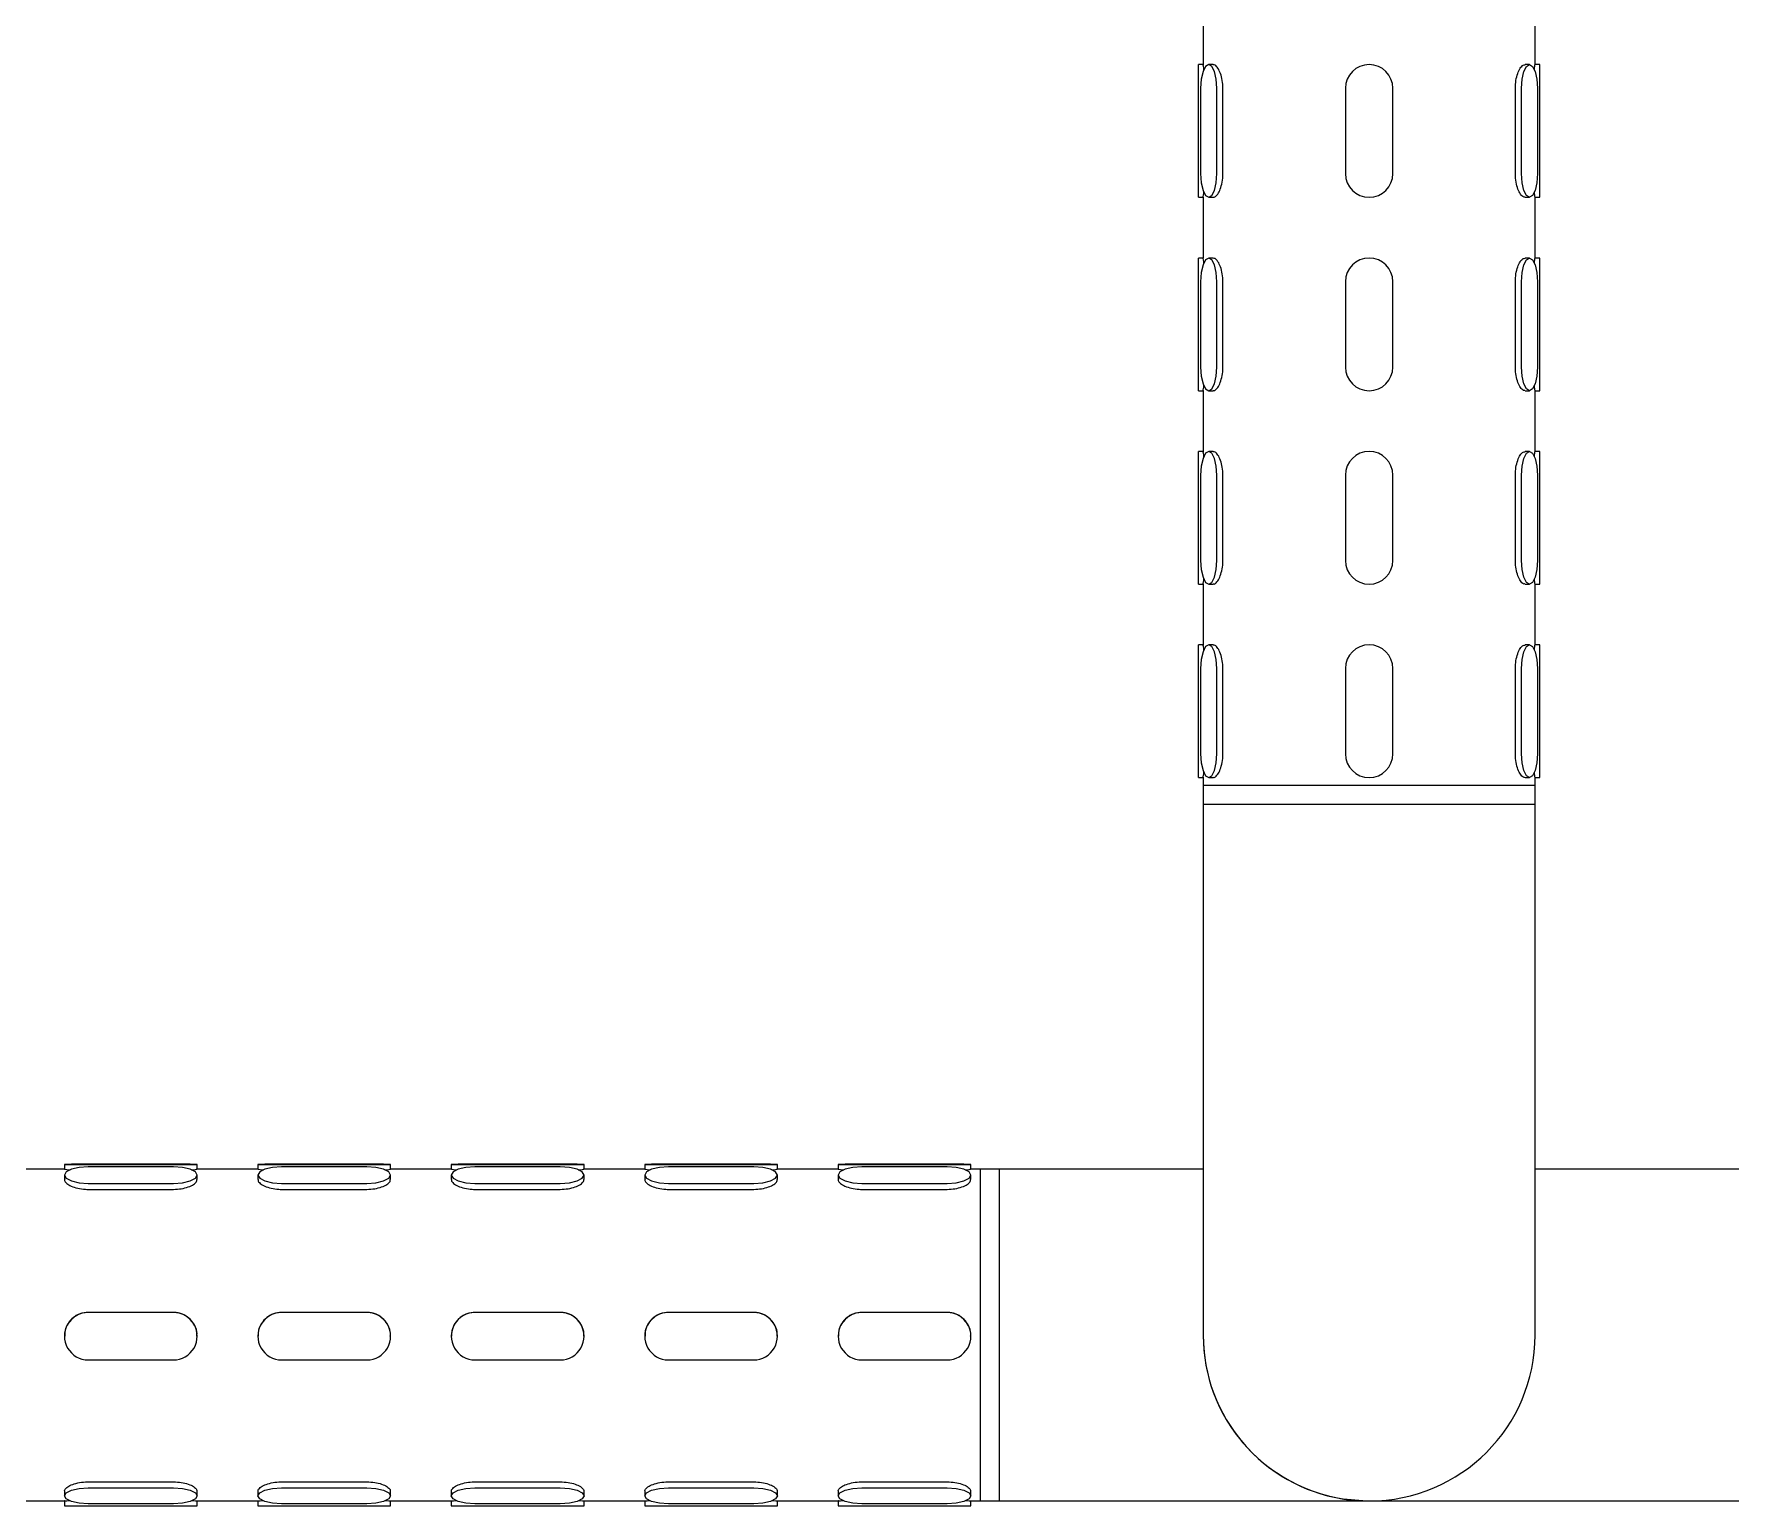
# Model space of a CAD drawing. Extents: x 97 to 1049, y 29 to 427.
# Drawn here: x 126.83 to 156.8, y 163.32 to 189.19 of the extents above; entities that cross this region are included whole.
import ezdxf

# ---------------------------------------------------------------- set-up
doc = ezdxf.new("R2010")
doc.units = 0
doc.header["$LTSCALE"] = 23.1
doc.header["$MEASUREMENT"] = 0
doc.layers.get('0').update_dxf_attribs({"linetype": 'CONTINUOUS'})

msp = doc.modelspace()

# ---------------------------------------------------------------- linework, layer by layer
at = {"color": 7, "linetype": 'Continuous', "lineweight": 25}
for p, q in [((147.38134, 189.72405), (147.38134, 188.64695)), ((153.21467, 188.64695), (153.21467, 189.72405)), ((147.38207, 188.65217), (147.298, 188.65217)), ((147.298, 188.2355), (147.298, 188.65217)), ((147.55793, 188.65217), (147.47893, 188.65217)), ((153.11708, 188.65217), (153.03808, 188.65217)), ((153.298, 188.65217), (153.21393, 188.65217)), ((153.298, 188.2355), (153.298, 188.65217)), ((147.298, 186.7355), (147.298, 188.2355)), ((147.33642, 188.2355), (147.33642, 186.7355)), ((147.62143, 186.7355), (147.62143, 188.2355)), ((147.72785, 186.7355), (147.72785, 188.2355)), ((149.88134, 188.2355), (149.88134, 186.7355)), ((150.71467, 186.7355), (150.71467, 188.2355)), ((152.86815, 186.7355), (152.86815, 188.2355)), ((152.97457, 186.7355), (152.97457, 188.2355)), ((153.25959, 188.2355), (153.25959, 186.7355)), ((153.298, 186.7355), (153.298, 188.2355)), ((147.298, 186.31884), (147.298, 186.7355)), ((153.298, 186.31884), (153.298, 186.7355)), ((147.298, 186.31884), (147.38207, 186.31884)), ((147.38134, 186.32405), (147.38134, 185.24695)), ((147.47893, 186.31884), (147.55793, 186.31884)), ((153.03808, 186.31884), (153.11708, 186.31884)), ((153.21393, 186.31884), (153.298, 186.31884)), ((153.21467, 185.24695), (153.21467, 186.32405)), ((147.38207, 185.25217), (147.298, 185.25217)), ((147.298, 184.8355), (147.298, 185.25217)), ((147.55793, 185.25217), (147.47893, 185.25217)), ((153.11708, 185.25217), (153.03808, 185.25217)), ((153.298, 185.25217), (153.21393, 185.25217)), ((153.298, 184.8355), (153.298, 185.25217)), ((147.298, 183.3355), (147.298, 184.8355)), ((147.33642, 184.8355), (147.33642, 183.3355)), ((147.62143, 183.3355), (147.62143, 184.8355)), ((147.72785, 183.3355), (147.72785, 184.8355)), ((149.88134, 184.8355), (149.88134, 183.3355)), ((150.71467, 183.3355), (150.71467, 184.8355)), ((152.86815, 183.3355), (152.86815, 184.8355)), ((152.97457, 183.3355), (152.97457, 184.8355)), ((153.25959, 184.8355), (153.25959, 183.3355)), ((153.298, 183.3355), (153.298, 184.8355)), ((147.298, 182.91884), (147.298, 183.3355)), ((153.298, 182.91884), (153.298, 183.3355)), ((147.298, 182.91884), (147.38207, 182.91884)), ((147.38134, 182.92405), (147.38134, 181.84695)), ((147.47893, 182.91884), (147.55793, 182.91884)), ((153.03808, 182.91884), (153.11708, 182.91884)), ((153.21393, 182.91884), (153.298, 182.91884)), ((153.21467, 181.84695), (153.21467, 182.92405)), ((147.38207, 181.85217), (147.298, 181.85217)), ((147.298, 181.4355), (147.298, 181.85217)), ((147.55793, 181.85217), (147.47893, 181.85217)), ((153.11708, 181.85217), (153.03808, 181.85217)), ((153.298, 181.85217), (153.21393, 181.85217)), ((153.298, 181.4355), (153.298, 181.85217)), ((147.298, 179.9355), (147.298, 181.4355)), ((147.33642, 181.4355), (147.33642, 179.9355)), ((147.62143, 179.9355), (147.62143, 181.4355)), ((147.72785, 179.9355), (147.72785, 181.4355)), ((149.88134, 181.4355), (149.88134, 179.9355)), ((150.71467, 179.9355), (150.71467, 181.4355)), ((152.86815, 179.9355), (152.86815, 181.4355)), ((152.97457, 179.9355), (152.97457, 181.4355)), ((153.25959, 181.4355), (153.25959, 179.9355)), ((153.298, 179.9355), (153.298, 181.4355)), ((147.298, 179.51884), (147.298, 179.9355)), ((153.298, 179.51884), (153.298, 179.9355)), ((147.298, 179.51884), (147.38207, 179.51884)), ((147.38134, 179.52405), (147.38134, 178.44695)), ((147.47893, 179.51884), (147.55793, 179.51884)), ((153.03808, 179.51884), (153.11708, 179.51884)), ((153.21393, 179.51884), (153.298, 179.51884)), ((153.21467, 178.44695), (153.21467, 179.52405)), ((147.38207, 178.45217), (147.298, 178.45217)), ((147.298, 178.0355), (147.298, 178.45217)), ((147.55793, 178.45217), (147.47893, 178.45217)), ((153.11708, 178.45217), (153.03808, 178.45217)), ((153.298, 178.45217), (153.21393, 178.45217)), ((153.298, 178.0355), (153.298, 178.45217)), ((147.298, 176.5355), (147.298, 178.0355)), ((147.33642, 178.0355), (147.33642, 176.5355)), ((147.62143, 176.5355), (147.62143, 178.0355)), ((147.72785, 176.5355), (147.72785, 178.0355)), ((149.88134, 178.0355), (149.88134, 176.5355)), ((150.71467, 176.5355), (150.71467, 178.0355)), ((152.86815, 176.5355), (152.86815, 178.0355)), ((152.97457, 176.5355), (152.97457, 178.0355)), ((153.25959, 178.0355), (153.25959, 176.5355)), ((153.298, 176.5355), (153.298, 178.0355)), ((147.298, 176.11884), (147.298, 176.5355)), ((153.298, 176.11884), (153.298, 176.5355)), ((147.298, 176.11884), (147.38207, 176.11884)), ((147.38134, 176.12405), (147.38134, 175.9855)), ((147.38134, 175.9855), (147.38134, 175.65217)), ((147.38134, 175.9855), (153.21467, 175.9855)), ((147.38134, 175.9855), (149.71385, 175.9855)), ((147.47893, 176.11884), (147.55793, 176.11884)), ((149.71385, 175.9855), (153.21467, 175.9855)), ((153.03808, 176.11884), (153.11708, 176.11884)), ((153.21393, 176.11884), (153.298, 176.11884)), ((153.21467, 175.9855), (153.21467, 176.12405)), ((153.21467, 175.65217), (153.21467, 175.9855)), ((147.38134, 175.65217), (147.38134, 170.4855)), ((147.38134, 175.65217), (153.21467, 175.65217)), ((147.38134, 175.65217), (149.71385, 175.65217)), ((149.71385, 175.65217), (153.21467, 175.65217)), ((153.21467, 170.4855), (153.21467, 175.65217)), ((147.38134, 170.4855), (147.38134, 166.31884)), ((153.21467, 166.31884), (153.21467, 170.4855)), ((127.36467, 169.31877), (127.36467, 169.2347)), ((129.28134, 169.32148), (127.78134, 169.32148)), ((127.78134, 169.31607), (129.28134, 169.31607)), ((129.698, 169.2347), (129.698, 169.31877)), ((130.76467, 169.31877), (130.76467, 169.2347)), ((132.68134, 169.32148), (131.18134, 169.32148)), ((131.18134, 169.31607), (132.68134, 169.31607)), ((133.098, 169.2347), (133.098, 169.31877)), ((134.16467, 169.31877), (134.16467, 169.2347)), ((136.08134, 169.32148), (134.58134, 169.32148)), ((134.58134, 169.31607), (136.08134, 169.31607)), ((136.498, 169.2347), (136.498, 169.31877)), ((137.56467, 169.31877), (137.56467, 169.2347)), ((139.48134, 169.32148), (137.98134, 169.32148)), ((137.98134, 169.31607), (139.48134, 169.31607)), ((139.898, 169.2347), (139.898, 169.31877)), ((140.96467, 169.31877), (140.96467, 169.2347)), ((142.88134, 169.32148), (141.38134, 169.32148)), ((141.38134, 169.31607), (142.88134, 169.31607)), ((143.298, 169.2347), (143.298, 169.31877)), ((127.37097, 169.2355), (126.29387, 169.2355)), ((127.36467, 169.13119), (127.36467, 169.05238)), ((129.28134, 169.27624), (127.78134, 169.27624)), ((130.77097, 169.2355), (129.69387, 169.2355)), ((129.698, 169.05238), (129.698, 169.13119)), ((130.76467, 169.13119), (130.76467, 169.05238)), ((132.68134, 169.27624), (131.18134, 169.27624)), ((134.17097, 169.2355), (133.09387, 169.2355)), ((133.098, 169.05238), (133.098, 169.13119)), ((134.16467, 169.13119), (134.16467, 169.05238)), ((136.08134, 169.27624), (134.58134, 169.27624)), ((137.57097, 169.2355), (136.49387, 169.2355)), ((136.498, 169.05238), (136.498, 169.13119)), ((137.56467, 169.13119), (137.56467, 169.05238)), ((139.48134, 169.27624), (137.98134, 169.27624)), ((140.97097, 169.2355), (139.89387, 169.2355)), ((139.898, 169.05238), (139.898, 169.13119)), ((140.96467, 169.13119), (140.96467, 169.05238)), ((142.88134, 169.27624), (141.38134, 169.27624)), ((143.46467, 169.2355), (143.29387, 169.2355)), ((143.298, 169.05238), (143.298, 169.13119)), ((143.798, 169.2355), (143.46467, 169.2355)), ((143.46467, 166.2999), (143.46467, 169.2355)), ((143.46467, 163.40217), (143.46467, 169.2355)), ((147.38134, 169.2355), (143.798, 169.2355)), ((143.798, 169.2355), (143.798, 163.40217)), ((156.798, 169.2355), (153.21467, 169.2355)), ((127.78134, 168.98614), (129.28134, 168.98614)), ((127.78134, 168.87998), (129.28134, 168.87998)), ((131.18134, 168.98614), (132.68134, 168.98614)), ((131.18134, 168.87998), (132.68134, 168.87998)), ((134.58134, 168.98614), (136.08134, 168.98614)), ((134.58134, 168.87998), (136.08134, 168.87998)), ((137.98134, 168.98614), (139.48134, 168.98614)), ((137.98134, 168.87998), (139.48134, 168.87998)), ((141.38134, 168.98614), (142.88134, 168.98614)), ((141.38134, 168.87998), (142.88134, 168.87998)), ((129.28134, 166.71675), (127.78134, 166.71675)), ((129.28134, 166.71602), (127.78134, 166.71602)), ((132.68134, 166.71675), (131.18134, 166.71675)), ((132.68134, 166.71602), (131.18134, 166.71602)), ((136.08134, 166.71675), (134.58134, 166.71675)), ((136.08134, 166.71602), (134.58134, 166.71602)), ((139.48134, 166.71675), (137.98134, 166.71675)), ((139.48134, 166.71602), (137.98134, 166.71602)), ((142.88134, 166.71675), (141.38134, 166.71675)), ((142.88134, 166.71602), (141.38134, 166.71602)), ((127.36467, 166.2999), (127.36467, 166.29936)), ((129.698, 166.29936), (129.698, 166.2999)), ((130.76467, 166.2999), (130.76467, 166.29936)), ((133.098, 166.29936), (133.098, 166.2999)), ((134.16467, 166.2999), (134.16467, 166.29936)), ((136.498, 166.29936), (136.498, 166.2999)), ((137.56467, 166.2999), (137.56467, 166.29936)), ((139.898, 166.29936), (139.898, 166.2999)), ((140.96467, 166.2999), (140.96467, 166.29936)), ((143.298, 166.29936), (143.298, 166.2999)), ((143.46467, 163.40217), (143.46467, 166.2999)), ((127.78134, 165.8827), (129.28134, 165.8827)), ((131.18134, 165.8827), (132.68134, 165.8827)), ((134.58134, 165.8827), (136.08134, 165.8827)), ((137.98134, 165.8827), (139.48134, 165.8827)), ((141.38134, 165.8827), (142.88134, 165.8827)), ((127.78134, 163.73979), (129.28134, 163.73979)), ((127.78134, 163.63312), (129.28134, 163.63312)), ((131.18134, 163.73979), (132.68134, 163.73979)), ((131.18134, 163.63312), (132.68134, 163.63312)), ((134.58134, 163.73979), (136.08134, 163.73979)), ((134.58134, 163.63312), (136.08134, 163.63312)), ((137.98134, 163.73979), (139.48134, 163.73979)), ((137.98134, 163.63312), (139.48134, 163.63312)), ((141.38134, 163.73979), (142.88134, 163.73979)), ((141.38134, 163.63312), (142.88134, 163.63312)), ((126.29171, 163.40217), (127.3688, 163.40217)), ((127.36467, 163.57234), (127.36467, 163.49316)), ((127.36467, 163.40297), (127.36467, 163.3189)), ((129.28134, 163.35319), (127.78134, 163.35319)), ((129.69171, 163.40217), (130.7688, 163.40217)), ((129.698, 163.49316), (129.698, 163.57234)), ((129.698, 163.3189), (129.698, 163.40297)), ((130.76467, 163.57234), (130.76467, 163.49316)), ((130.76467, 163.40297), (130.76467, 163.3189)), ((132.68134, 163.35319), (131.18134, 163.35319)), ((133.09171, 163.40217), (134.1688, 163.40217)), ((133.098, 163.49316), (133.098, 163.57234)), ((133.098, 163.3189), (133.098, 163.40297)), ((134.16467, 163.57234), (134.16467, 163.49316)), ((134.16467, 163.40297), (134.16467, 163.3189)), ((136.08134, 163.35319), (134.58134, 163.35319)), ((136.49171, 163.40217), (137.5688, 163.40217)), ((136.498, 163.49316), (136.498, 163.57234)), ((136.498, 163.3189), (136.498, 163.40297)), ((137.56467, 163.57234), (137.56467, 163.49316)), ((137.56467, 163.40297), (137.56467, 163.3189)), ((139.48134, 163.35319), (137.98134, 163.35319)), ((139.89171, 163.40217), (140.9688, 163.40217)), ((139.898, 163.49316), (139.898, 163.57234)), ((139.898, 163.3189), (139.898, 163.40297)), ((140.96467, 163.57234), (140.96467, 163.49316)), ((140.96467, 163.40297), (140.96467, 163.3189)), ((142.88134, 163.35319), (141.38134, 163.35319)), ((143.29171, 163.40217), (143.46467, 163.40217)), ((143.298, 163.49316), (143.298, 163.57234)), ((143.298, 163.3189), (143.298, 163.40297)), ((143.46467, 163.40217), (143.798, 163.40217)), ((143.798, 163.40217), (150.298, 163.40217)), ((150.298, 163.40217), (156.798, 163.40217)), ((127.78134, 163.31619), (129.28134, 163.31619)), ((131.18134, 163.31619), (132.68134, 163.31619)), ((134.58134, 163.31619), (136.08134, 163.31619)), ((137.98134, 163.31619), (139.48134, 163.31619)), ((141.38134, 163.31619), (142.88134, 163.31619))]:
    msp.add_line(p, q, dxfattribs=at)
at = {"color": 7, "linetype": 'Continuous', "lineweight": 25, "flags": 128}
for points in [[(147.62143, 188.2355), (147.61059, 188.39495), (147.57969, 188.53013), (147.53346, 188.62045), (147.47893, 188.65217), (147.42439, 188.62045), (147.37816, 188.53013), (147.34727, 188.39495), (147.33642, 188.2355)], [(152.97457, 188.2355), (152.98542, 188.39495), (153.01631, 188.53013), (153.06255, 188.62045), (153.11708, 188.65217), (153.17162, 188.62045), (153.21785, 188.53013), (153.24874, 188.39495), (153.25959, 188.2355)], [(147.33642, 186.7355), (147.34727, 186.57605), (147.37816, 186.44087), (147.42439, 186.35055), (147.47893, 186.31884), (147.53346, 186.35055), (147.57969, 186.44087), (147.61059, 186.57605), (147.62143, 186.7355)], [(153.25959, 186.7355), (153.24874, 186.57605), (153.21785, 186.44087), (153.17162, 186.35055), (153.11708, 186.31884), (153.06255, 186.35055), (153.01631, 186.44087), (152.98542, 186.57605), (152.97457, 186.7355)], [(147.62143, 184.8355), (147.61059, 184.99495), (147.57969, 185.13013), (147.53346, 185.22045), (147.47893, 185.25217), (147.42439, 185.22045), (147.37816, 185.13013), (147.34727, 184.99495), (147.33642, 184.8355)], [(152.97457, 184.8355), (152.98542, 184.99495), (153.01631, 185.13013), (153.06255, 185.22045), (153.11708, 185.25217), (153.17162, 185.22045), (153.21785, 185.13013), (153.24874, 184.99495), (153.25959, 184.8355)], [(147.33642, 183.3355), (147.34727, 183.17605), (147.37816, 183.04087), (147.42439, 182.95055), (147.47893, 182.91884), (147.53346, 182.95055), (147.57969, 183.04087), (147.61059, 183.17605), (147.62143, 183.3355)], [(153.25959, 183.3355), (153.24874, 183.17605), (153.21785, 183.04087), (153.17162, 182.95055), (153.11708, 182.91884), (153.06255, 182.95055), (153.01631, 183.04087), (152.98542, 183.17605), (152.97457, 183.3355)], [(147.62143, 181.4355), (147.61059, 181.59495), (147.57969, 181.73013), (147.53346, 181.82045), (147.47893, 181.85217), (147.42439, 181.82045), (147.37816, 181.73013), (147.34727, 181.59495), (147.33642, 181.4355)], [(152.97457, 181.4355), (152.98542, 181.59495), (153.01631, 181.73013), (153.06255, 181.82045), (153.11708, 181.85217), (153.17162, 181.82045), (153.21785, 181.73013), (153.24874, 181.59495), (153.25959, 181.4355)], [(147.33642, 179.9355), (147.34727, 179.77605), (147.37816, 179.64087), (147.42439, 179.55055), (147.47893, 179.51884), (147.53346, 179.55055), (147.57969, 179.64087), (147.61059, 179.77605), (147.62143, 179.9355)], [(153.25959, 179.9355), (153.24874, 179.77605), (153.21785, 179.64087), (153.17162, 179.55055), (153.11708, 179.51884), (153.06255, 179.55055), (153.01631, 179.64087), (152.98542, 179.77605), (152.97457, 179.9355)], [(147.62143, 178.0355), (147.61059, 178.19495), (147.57969, 178.33013), (147.53346, 178.42045), (147.47893, 178.45217), (147.42439, 178.42045), (147.37816, 178.33013), (147.34727, 178.19495), (147.33642, 178.0355)], [(152.97457, 178.0355), (152.98542, 178.19495), (153.01631, 178.33013), (153.06255, 178.42045), (153.11708, 178.45217), (153.17162, 178.42045), (153.21785, 178.33013), (153.24874, 178.19495), (153.25959, 178.0355)], [(147.33642, 176.5355), (147.34727, 176.37605), (147.37816, 176.24087), (147.42439, 176.15055), (147.47893, 176.11884), (147.53346, 176.15055), (147.57969, 176.24087), (147.61059, 176.37605), (147.62143, 176.5355)], [(153.25959, 176.5355), (153.24874, 176.37605), (153.21785, 176.24087), (153.17162, 176.15055), (153.11708, 176.11884), (153.06255, 176.15055), (153.01631, 176.24087), (152.98542, 176.37605), (152.97457, 176.5355)], [(127.78134, 169.32148), (127.62189, 169.32127), (127.48671, 169.32068), (127.39639, 169.31981), (127.36467, 169.31877), (127.39639, 169.31774), (127.48671, 169.31686), (127.62189, 169.31627), (127.78134, 169.31607)], [(129.28134, 169.31607), (129.44079, 169.31627), (129.57596, 169.31686), (129.66629, 169.31774), (129.698, 169.31877), (129.66629, 169.31981), (129.57596, 169.32068), (129.44079, 169.32127), (129.28134, 169.32148)], [(131.18134, 169.32148), (131.02189, 169.32127), (130.88671, 169.32068), (130.79639, 169.31981), (130.76467, 169.31877), (130.79639, 169.31774), (130.88671, 169.31686), (131.02189, 169.31627), (131.18134, 169.31607)], [(132.68134, 169.31607), (132.84079, 169.31627), (132.97596, 169.31686), (133.06629, 169.31774), (133.098, 169.31877), (133.06629, 169.31981), (132.97596, 169.32068), (132.84079, 169.32127), (132.68134, 169.32148)], [(134.58134, 169.32148), (134.42189, 169.32127), (134.28671, 169.32068), (134.19639, 169.31981), (134.16467, 169.31877), (134.19639, 169.31774), (134.28671, 169.31686), (134.42189, 169.31627), (134.58134, 169.31607)], [(136.08134, 169.31607), (136.24079, 169.31627), (136.37596, 169.31686), (136.46629, 169.31774), (136.498, 169.31877), (136.46629, 169.31981), (136.37596, 169.32068), (136.24079, 169.32127), (136.08134, 169.32148)], [(137.98134, 169.32148), (137.82189, 169.32127), (137.68671, 169.32068), (137.59639, 169.31981), (137.56467, 169.31877), (137.59639, 169.31774), (137.68671, 169.31686), (137.82189, 169.31627), (137.98134, 169.31607)], [(139.48134, 169.31607), (139.64079, 169.31627), (139.77596, 169.31686), (139.86629, 169.31774), (139.898, 169.31877), (139.86629, 169.31981), (139.77596, 169.32068), (139.64079, 169.32127), (139.48134, 169.32148)], [(141.38134, 169.32148), (141.22189, 169.32127), (141.08671, 169.32068), (140.99639, 169.31981), (140.96467, 169.31877), (140.99639, 169.31774), (141.08671, 169.31686), (141.22189, 169.31627), (141.38134, 169.31607)], [(142.88134, 169.31607), (143.04079, 169.31627), (143.17596, 169.31686), (143.26629, 169.31774), (143.298, 169.31877), (143.26629, 169.31981), (143.17596, 169.32068), (143.04079, 169.32127), (142.88134, 169.32148)], [(127.78134, 169.27624), (127.62189, 169.2652), (127.48671, 169.23376), (127.39639, 169.1867), (127.36467, 169.13119), (127.39639, 169.07569), (127.48671, 169.02863), (127.62189, 168.99719), (127.78134, 168.98614)], [(129.28134, 168.98614), (129.44079, 168.99719), (129.57596, 169.02863), (129.66629, 169.07569), (129.698, 169.13119), (129.66629, 169.1867), (129.57596, 169.23376), (129.44079, 169.2652), (129.28134, 169.27624)], [(131.18134, 169.27624), (131.02189, 169.2652), (130.88671, 169.23376), (130.79639, 169.1867), (130.76467, 169.13119), (130.79639, 169.07569), (130.88671, 169.02863), (131.02189, 168.99719), (131.18134, 168.98614)], [(132.68134, 168.98614), (132.84079, 168.99719), (132.97596, 169.02863), (133.06629, 169.07569), (133.098, 169.13119), (133.06629, 169.1867), (132.97596, 169.23376), (132.84079, 169.2652), (132.68134, 169.27624)], [(134.58134, 169.27624), (134.42189, 169.2652), (134.28671, 169.23376), (134.19639, 169.1867), (134.16467, 169.13119), (134.19639, 169.07569), (134.28671, 169.02863), (134.42189, 168.99719), (134.58134, 168.98614)], [(136.08134, 168.98614), (136.24079, 168.99719), (136.37596, 169.02863), (136.46629, 169.07569), (136.498, 169.13119), (136.46629, 169.1867), (136.37596, 169.23376), (136.24079, 169.2652), (136.08134, 169.27624)], [(137.98134, 169.27624), (137.82189, 169.2652), (137.68671, 169.23376), (137.59639, 169.1867), (137.56467, 169.13119), (137.59639, 169.07569), (137.68671, 169.02863), (137.82189, 168.99719), (137.98134, 168.98614)], [(139.48134, 168.98614), (139.64079, 168.99719), (139.77596, 169.02863), (139.86629, 169.07569), (139.898, 169.13119), (139.86629, 169.1867), (139.77596, 169.23376), (139.64079, 169.2652), (139.48134, 169.27624)], [(141.38134, 169.27624), (141.22189, 169.2652), (141.08671, 169.23376), (140.99639, 169.1867), (140.96467, 169.13119), (140.99639, 169.07569), (141.08671, 169.02863), (141.22189, 168.99719), (141.38134, 168.98614)], [(142.88134, 168.98614), (143.04079, 168.99719), (143.17596, 169.02863), (143.26629, 169.07569), (143.298, 169.13119), (143.26629, 169.1867), (143.17596, 169.23376), (143.04079, 169.2652), (142.88134, 169.27624)], [(127.78134, 163.35319), (127.62189, 163.36385), (127.48671, 163.39419), (127.39639, 163.43959), (127.36467, 163.49316), (127.39639, 163.54672), (127.48671, 163.59212), (127.62189, 163.62246), (127.78134, 163.63312)], [(129.28134, 163.63312), (129.44079, 163.62246), (129.57596, 163.59212), (129.66629, 163.54672), (129.698, 163.49316), (129.66629, 163.43959), (129.57596, 163.39419), (129.44079, 163.36385), (129.28134, 163.35319)], [(131.18134, 163.35319), (131.02189, 163.36385), (130.88671, 163.39419), (130.79639, 163.43959), (130.76467, 163.49316), (130.79639, 163.54672), (130.88671, 163.59212), (131.02189, 163.62246), (131.18134, 163.63312)], [(132.68134, 163.63312), (132.84079, 163.62246), (132.97596, 163.59212), (133.06629, 163.54672), (133.098, 163.49316), (133.06629, 163.43959), (132.97596, 163.39419), (132.84079, 163.36385), (132.68134, 163.35319)], [(134.58134, 163.35319), (134.42189, 163.36385), (134.28671, 163.39419), (134.19639, 163.43959), (134.16467, 163.49316), (134.19639, 163.54672), (134.28671, 163.59212), (134.42189, 163.62246), (134.58134, 163.63312)], [(136.08134, 163.63312), (136.24079, 163.62246), (136.37596, 163.59212), (136.46629, 163.54672), (136.498, 163.49316), (136.46629, 163.43959), (136.37596, 163.39419), (136.24079, 163.36385), (136.08134, 163.35319)], [(137.98134, 163.35319), (137.82189, 163.36385), (137.68671, 163.39419), (137.59639, 163.43959), (137.56467, 163.49316), (137.59639, 163.54672), (137.68671, 163.59212), (137.82189, 163.62246), (137.98134, 163.63312)], [(139.48134, 163.63312), (139.64079, 163.62246), (139.77596, 163.59212), (139.86629, 163.54672), (139.898, 163.49316), (139.86629, 163.43959), (139.77596, 163.39419), (139.64079, 163.36385), (139.48134, 163.35319)], [(141.38134, 163.35319), (141.22189, 163.36385), (141.08671, 163.39419), (140.99639, 163.43959), (140.96467, 163.49316), (140.99639, 163.54672), (141.08671, 163.59212), (141.22189, 163.62246), (141.38134, 163.63312)], [(142.88134, 163.63312), (143.04079, 163.62246), (143.17596, 163.59212), (143.26629, 163.54672), (143.298, 163.49316), (143.26629, 163.43959), (143.17596, 163.39419), (143.04079, 163.36385), (142.88134, 163.35319)], [(149.8444, 163.43766), (150.25905, 163.40243), (150.298, 163.40217)]]:
    msp.add_lwpolyline(points, dxfattribs=at)
at = {"color": 7, "linetype": 'Continuous', "lineweight": 25}
for centre, radius, start, end in [((150.298, 188.2355), 0.41667, 0, 180), ((150.298, 186.7355), 0.41667, 180, 0), ((150.298, 184.8355), 0.41667, 0, 180), ((150.298, 183.3355), 0.41667, 180, 0), ((150.298, 181.4355), 0.41667, 0, 180), ((150.298, 179.9355), 0.41667, 180, 0), ((150.298, 178.0355), 0.41667, 0, 180), ((150.298, 176.5355), 0.41667, 180, 0), ((127.78133, 166.29936), 0.41666, 89.999028, 270.000972), ((129.28134, 166.29936), 0.41666, 269.999028, 90.000972), ((131.18133, 166.29936), 0.41666, 89.999028, 270.000972), ((132.68134, 166.29936), 0.41666, 269.999028, 90.000972), ((134.58133, 166.29936), 0.41666, 89.999028, 270.000972), ((136.08134, 166.29936), 0.41666, 269.999028, 90.000972), ((137.98133, 166.29936), 0.41666, 89.999028, 270.000972), ((139.48134, 166.29936), 0.41666, 269.999028, 90.000972), ((141.38133, 166.29936), 0.41666, 89.999028, 270.000972), ((142.88134, 166.29936), 0.41666, 269.999028, 90.000972), ((150.298, 166.31884), 2.91667, 180, 270), ((150.298, 166.31884), 2.91667, 180, 261.053004), ((150.298, 166.31884), 2.91667, 270, 0), ((127.67717, 179.36336), 16.04751, 268.884168, 270.371902), ((129.3855, 179.36336), 16.04751, 269.628098, 271.115832), ((131.07717, 179.36336), 16.04751, 268.884168, 270.371902), ((132.7855, 179.36336), 16.04751, 269.628098, 271.115832), ((134.47717, 179.36336), 16.04751, 268.884168, 270.371902), ((136.1855, 179.36336), 16.04751, 269.628098, 271.115832), ((137.87717, 179.36336), 16.04751, 268.884168, 270.371902), ((139.5855, 179.36336), 16.04751, 269.628098, 271.115832), ((141.27717, 179.36336), 16.04751, 268.884168, 270.371902), ((142.9855, 179.36336), 16.04751, 269.628098, 271.115832)]:
    msp.add_arc(centre, radius, start, end, dxfattribs=at)
for points, knots in [([(147.39301, 188.55765), (147.39194, 188.56802), (147.38754, 188.61083), (147.38211, 188.64612), (147.38208, 188.64672), (147.38208, 188.64695)], [0, 0, 0, 0, 0.16120409, 0.66532128, 1, 1, 1, 1]), ([(147.72785, 188.2355), (147.72566, 188.28206), (147.72128, 188.37517), (147.68812, 188.49972), (147.64257, 188.59332), (147.59548, 188.647), (147.56858, 188.64698), (147.55782, 188.64697)], [0, 0, 0, 0, 0.21324843, 0.42644388, 0.64101168, 0.85649491, 1, 1, 1, 1]), ([(152.86815, 188.2355), (152.87035, 188.28206), (152.87473, 188.37517), (152.90789, 188.49972), (152.95344, 188.59332), (153.00053, 188.647), (153.02743, 188.64698), (153.03818, 188.64697)], [0, 0, 0, 0, 0.21324843, 0.42644388, 0.64101168, 0.85649491, 1, 1, 1, 1]), ([(153.203, 188.55765), (153.20406, 188.56802), (153.20847, 188.61083), (153.2139, 188.64612), (153.21392, 188.64672), (153.21393, 188.64695)], [0, 0, 0, 0, 0.16120409, 0.66532128, 1, 1, 1, 1]), ([(147.55803, 186.32403), (147.56308, 186.32259), (147.58335, 186.31681), (147.6246, 186.35449), (147.67325, 186.43333), (147.71105, 186.54952), (147.72652, 186.65672), (147.72758, 186.71951), (147.72785, 186.7355)], [0, 0, 0, 0, 0.07049632, 0.28294968, 0.49615414, 0.71125472, 0.92647591, 1, 1, 1, 1]), ([(153.03798, 186.32403), (153.03293, 186.32259), (153.01266, 186.31681), (152.9714, 186.35449), (152.92275, 186.43333), (152.88496, 186.54952), (152.86949, 186.65672), (152.86842, 186.71951), (152.86815, 186.7355)], [0, 0, 0, 0, 0.07049632, 0.28294968, 0.49615414, 0.71125472, 0.92647591, 1, 1, 1, 1]), ([(147.38208, 186.32405), (147.38187, 186.32264), (147.38106, 186.31702), (147.38552, 186.34616), (147.3908, 186.39307), (147.3929, 186.41167)], [0, 0, 0, 0, 0.16770981, 0.66994353, 1, 1, 1, 1]), ([(153.21393, 186.32405), (153.21414, 186.32264), (153.21495, 186.31702), (153.21049, 186.34616), (153.2052, 186.39307), (153.20311, 186.41167)], [0, 0, 0, 0, 0.167709813, 0.669943534, 1, 1, 1, 1]), ([(147.39301, 185.15765), (147.39194, 185.16802), (147.38754, 185.21083), (147.38211, 185.24612), (147.38208, 185.24672), (147.38208, 185.24695)], [0, 0, 0, 0, 0.16120409, 0.66532128, 1, 1, 1, 1]), ([(147.72785, 184.8355), (147.72566, 184.88206), (147.72128, 184.97517), (147.68812, 185.09972), (147.64257, 185.19332), (147.59548, 185.247), (147.56858, 185.24698), (147.55782, 185.24697)], [0, 0, 0, 0, 0.21324843, 0.42644388, 0.64101168, 0.85649491, 1, 1, 1, 1]), ([(152.86815, 184.8355), (152.87035, 184.88206), (152.87473, 184.97517), (152.90789, 185.09972), (152.95344, 185.19332), (153.00053, 185.247), (153.02743, 185.24698), (153.03818, 185.24697)], [0, 0, 0, 0, 0.21324843, 0.42644388, 0.64101168, 0.85649491, 1, 1, 1, 1]), ([(153.203, 185.15765), (153.20406, 185.16802), (153.20847, 185.21083), (153.2139, 185.24612), (153.21392, 185.24672), (153.21393, 185.24695)], [0, 0, 0, 0, 0.16120409, 0.66532128, 1, 1, 1, 1]), ([(147.55803, 182.92403), (147.56308, 182.92259), (147.58335, 182.91681), (147.6246, 182.95449), (147.67325, 183.03333), (147.71105, 183.14952), (147.72652, 183.25672), (147.72758, 183.31951), (147.72785, 183.3355)], [0, 0, 0, 0, 0.07049632, 0.28294968, 0.49615414, 0.71125472, 0.92647591, 1, 1, 1, 1]), ([(153.03798, 182.92403), (153.03293, 182.92259), (153.01266, 182.91681), (152.9714, 182.95449), (152.92275, 183.03333), (152.88496, 183.14952), (152.86949, 183.25672), (152.86842, 183.31951), (152.86815, 183.3355)], [0, 0, 0, 0, 0.07049632, 0.28294968, 0.49615414, 0.71125472, 0.92647591, 1, 1, 1, 1]), ([(147.38208, 182.92405), (147.38187, 182.92264), (147.38106, 182.91702), (147.38552, 182.94616), (147.3908, 182.99307), (147.3929, 183.01167)], [0, 0, 0, 0, 0.16770981, 0.66994353, 1, 1, 1, 1]), ([(153.21393, 182.92405), (153.21414, 182.92264), (153.21495, 182.91702), (153.21049, 182.94616), (153.2052, 182.99307), (153.20311, 183.01167)], [0, 0, 0, 0, 0.16770981, 0.66994353, 1, 1, 1, 1]), ([(147.39301, 181.75765), (147.39194, 181.76802), (147.38754, 181.81083), (147.38211, 181.84612), (147.38208, 181.84672), (147.38208, 181.84695)], [0, 0, 0, 0, 0.16120409, 0.66532128, 1, 1, 1, 1]), ([(147.72785, 181.4355), (147.72566, 181.48206), (147.72128, 181.57517), (147.68812, 181.69972), (147.64257, 181.79332), (147.59548, 181.847), (147.56858, 181.84698), (147.55782, 181.84697)], [0, 0, 0, 0, 0.21324843, 0.42644388, 0.64101168, 0.85649491, 1, 1, 1, 1]), ([(152.86815, 181.4355), (152.87035, 181.48206), (152.87473, 181.57517), (152.90789, 181.69972), (152.95344, 181.79332), (153.00053, 181.847), (153.02743, 181.84698), (153.03818, 181.84697)], [0, 0, 0, 0, 0.21324843, 0.42644388, 0.64101168, 0.85649491, 1, 1, 1, 1]), ([(153.203, 181.75765), (153.20406, 181.76802), (153.20847, 181.81083), (153.2139, 181.84612), (153.21392, 181.84672), (153.21393, 181.84695)], [0, 0, 0, 0, 0.16120409, 0.66532128, 1, 1, 1, 1]), ([(147.55803, 179.52403), (147.56308, 179.52259), (147.58335, 179.51681), (147.6246, 179.55449), (147.67325, 179.63333), (147.71105, 179.74952), (147.72652, 179.85672), (147.72758, 179.91951), (147.72785, 179.9355)], [0, 0, 0, 0, 0.07049632, 0.28294968, 0.49615414, 0.71125472, 0.92647591, 1, 1, 1, 1]), ([(153.03798, 179.52403), (153.03293, 179.52259), (153.01266, 179.51681), (152.9714, 179.55449), (152.92275, 179.63333), (152.88496, 179.74952), (152.86949, 179.85672), (152.86842, 179.91951), (152.86815, 179.9355)], [0, 0, 0, 0, 0.07049632, 0.28294968, 0.49615414, 0.71125472, 0.92647591, 1, 1, 1, 1]), ([(147.38208, 179.52405), (147.38187, 179.52264), (147.38106, 179.51702), (147.38552, 179.54616), (147.3908, 179.59307), (147.3929, 179.61167)], [0, 0, 0, 0, 0.16770981, 0.66994353, 1, 1, 1, 1]), ([(153.21393, 179.52405), (153.21414, 179.52264), (153.21495, 179.51702), (153.21049, 179.54616), (153.2052, 179.59307), (153.20311, 179.61167)], [0, 0, 0, 0, 0.16770981, 0.66994353, 1, 1, 1, 1]), ([(147.39301, 178.35765), (147.39194, 178.36802), (147.38754, 178.41083), (147.38211, 178.44612), (147.38208, 178.44672), (147.38208, 178.44695)], [0, 0, 0, 0, 0.16120409, 0.66532128, 1, 1, 1, 1]), ([(147.72785, 178.0355), (147.72566, 178.08206), (147.72128, 178.17517), (147.68812, 178.29972), (147.64257, 178.39332), (147.59548, 178.447), (147.56858, 178.44698), (147.55782, 178.44697)], [0, 0, 0, 0, 0.21324843, 0.42644388, 0.64101168, 0.85649491, 1, 1, 1, 1]), ([(152.86815, 178.0355), (152.87035, 178.08206), (152.87473, 178.17517), (152.90789, 178.29972), (152.95344, 178.39332), (153.00053, 178.447), (153.02743, 178.44698), (153.03818, 178.44697)], [0, 0, 0, 0, 0.21324843, 0.42644388, 0.64101168, 0.85649491, 1, 1, 1, 1]), ([(153.203, 178.35765), (153.20406, 178.36802), (153.20847, 178.41083), (153.2139, 178.44612), (153.21392, 178.44672), (153.21393, 178.44695)], [0, 0, 0, 0, 0.16120409, 0.66532128, 1, 1, 1, 1]), ([(147.55803, 176.12403), (147.56308, 176.12259), (147.58335, 176.11681), (147.6246, 176.15449), (147.67325, 176.23333), (147.71105, 176.34952), (147.72652, 176.45672), (147.72758, 176.51951), (147.72785, 176.5355)], [0, 0, 0, 0, 0.07049632, 0.28294968, 0.49615414, 0.71125472, 0.92647591, 1, 1, 1, 1]), ([(153.03798, 176.12403), (153.03293, 176.12259), (153.01266, 176.11681), (152.9714, 176.15449), (152.92275, 176.23333), (152.88496, 176.34952), (152.86949, 176.45672), (152.86842, 176.51951), (152.86815, 176.5355)], [0, 0, 0, 0, 0.07049632, 0.28294968, 0.49615414, 0.71125472, 0.92647591, 1, 1, 1, 1]), ([(147.38208, 176.12405), (147.38187, 176.12264), (147.38106, 176.11702), (147.38552, 176.14616), (147.3908, 176.19307), (147.3929, 176.21167)], [0, 0, 0, 0, 0.16770981, 0.66994353, 1, 1, 1, 1]), ([(153.21393, 176.12405), (153.21414, 176.12264), (153.21495, 176.11702), (153.21049, 176.14616), (153.2052, 176.19307), (153.20311, 176.21167)], [0, 0, 0, 0, 0.16770981, 0.66994353, 1, 1, 1, 1]), ([(127.37097, 169.23467), (127.36878, 169.23485), (127.36195, 169.2354), (127.39301, 169.23001), (127.44211, 169.22407), (127.4627, 169.22158)], [0, 0, 0, 0, 0.21463526, 0.6705532, 1, 1, 1, 1]), ([(127.36987, 169.05228), (127.36843, 169.04713), (127.36265, 169.02648), (127.40032, 168.9846), (127.47916, 168.93526), (127.59535, 168.89698), (127.70255, 168.88133), (127.76535, 168.88025), (127.78134, 168.87998)], [0, 0, 0, 0, 0.07049632, 0.28294968, 0.49615414, 0.71125472, 0.92647591, 1, 1, 1, 1]), ([(129.28134, 168.87998), (129.3279, 168.8822), (129.42101, 168.88663), (129.54556, 168.9202), (129.63916, 168.96637), (129.69283, 169.01416), (129.69281, 169.04154), (129.69281, 169.05249)], [0, 0, 0, 0, 0.21324843, 0.42644388, 0.64101168, 0.85649491, 1, 1, 1, 1]), ([(129.59758, 169.22144), (129.61007, 169.22281), (129.6552, 169.22774), (129.69367, 169.23425), (129.69381, 169.23475), (129.69387, 169.23498)], [0, 0, 0, 0, 0.17545101, 0.63383654, 1, 1, 1, 1]), ([(130.77097, 169.23467), (130.76878, 169.23485), (130.76195, 169.2354), (130.79301, 169.23001), (130.84211, 169.22407), (130.8627, 169.22158)], [0, 0, 0, 0, 0.21463526, 0.6705532, 1, 1, 1, 1]), ([(130.76987, 169.05228), (130.76843, 169.04713), (130.76265, 169.02648), (130.80032, 168.9846), (130.87916, 168.93526), (130.99535, 168.89698), (131.10255, 168.88133), (131.16535, 168.88025), (131.18134, 168.87998)], [0, 0, 0, 0, 0.07049632, 0.28294968, 0.49615414, 0.71125472, 0.92647591, 1, 1, 1, 1]), ([(132.68134, 168.87998), (132.7279, 168.8822), (132.82101, 168.88663), (132.94556, 168.9202), (133.03916, 168.96637), (133.09283, 169.01416), (133.09281, 169.04154), (133.09281, 169.05249)], [0, 0, 0, 0, 0.21324843, 0.42644388, 0.64101168, 0.85649491, 1, 1, 1, 1]), ([(132.99758, 169.22144), (133.01007, 169.22281), (133.0552, 169.22774), (133.09367, 169.23425), (133.09381, 169.23475), (133.09387, 169.23498)], [0, 0, 0, 0, 0.175451008, 0.633836538, 1, 1, 1, 1]), ([(134.17097, 169.23467), (134.16878, 169.23485), (134.16195, 169.2354), (134.19301, 169.23001), (134.24211, 169.22407), (134.2627, 169.22158)], [0, 0, 0, 0, 0.21463526, 0.6705532, 1, 1, 1, 1]), ([(134.16987, 169.05228), (134.16843, 169.04713), (134.16265, 169.02648), (134.20032, 168.9846), (134.27916, 168.93526), (134.39535, 168.89698), (134.50255, 168.88133), (134.56535, 168.88025), (134.58134, 168.87998)], [0, 0, 0, 0, 0.07049632, 0.28294968, 0.49615414, 0.71125472, 0.92647591, 1, 1, 1, 1]), ([(136.08134, 168.87998), (136.1279, 168.8822), (136.22101, 168.88663), (136.34556, 168.9202), (136.43916, 168.96637), (136.49283, 169.01416), (136.49281, 169.04154), (136.49281, 169.05249)], [0, 0, 0, 0, 0.21324843, 0.42644388, 0.64101168, 0.85649491, 1, 1, 1, 1]), ([(136.39758, 169.22144), (136.41007, 169.22281), (136.4552, 169.22774), (136.49367, 169.23425), (136.49381, 169.23475), (136.49387, 169.23498)], [0, 0, 0, 0, 0.175451008, 0.633836538, 1, 1, 1, 1]), ([(137.57097, 169.23467), (137.56878, 169.23485), (137.56195, 169.2354), (137.59301, 169.23001), (137.64211, 169.22407), (137.6627, 169.22158)], [0, 0, 0, 0, 0.21463526, 0.6705532, 1, 1, 1, 1]), ([(137.56987, 169.05228), (137.56843, 169.04713), (137.56265, 169.02648), (137.60032, 168.9846), (137.67916, 168.93526), (137.79535, 168.89698), (137.90255, 168.88133), (137.96535, 168.88025), (137.98134, 168.87998)], [0, 0, 0, 0, 0.07049632, 0.28294968, 0.49615414, 0.71125472, 0.92647591, 1, 1, 1, 1]), ([(139.48134, 168.87998), (139.5279, 168.8822), (139.62101, 168.88663), (139.74556, 168.9202), (139.83916, 168.96637), (139.89283, 169.01416), (139.89281, 169.04154), (139.89281, 169.05249)], [0, 0, 0, 0, 0.21324843, 0.42644388, 0.64101168, 0.85649491, 1, 1, 1, 1]), ([(139.79758, 169.22144), (139.81007, 169.22281), (139.8552, 169.22774), (139.89367, 169.23425), (139.89381, 169.23475), (139.89387, 169.23498)], [0, 0, 0, 0, 0.17545101, 0.63383654, 1, 1, 1, 1]), ([(140.97097, 169.23467), (140.96878, 169.23485), (140.96195, 169.2354), (140.99301, 169.23001), (141.04211, 169.22407), (141.0627, 169.22158)], [0, 0, 0, 0, 0.21463526, 0.6705532, 1, 1, 1, 1]), ([(140.96987, 169.05228), (140.96843, 169.04713), (140.96265, 169.02648), (141.00032, 168.9846), (141.07916, 168.93526), (141.19535, 168.89698), (141.30255, 168.88133), (141.36535, 168.88025), (141.38134, 168.87998)], [0, 0, 0, 0, 0.07049632, 0.28294968, 0.49615414, 0.71125472, 0.92647591, 1, 1, 1, 1]), ([(142.88134, 168.87998), (142.9279, 168.8822), (143.02101, 168.88663), (143.14556, 168.9202), (143.23916, 168.96637), (143.29283, 169.01416), (143.29281, 169.04154), (143.29281, 169.05249)], [0, 0, 0, 0, 0.21324843, 0.42644388, 0.64101168, 0.85649491, 1, 1, 1, 1]), ([(143.19758, 169.22144), (143.21007, 169.22281), (143.2552, 169.22774), (143.29367, 169.23425), (143.29381, 169.23475), (143.29387, 169.23498)], [0, 0, 0, 0, 0.17545101, 0.63383654, 1, 1, 1, 1]), ([(127.78134, 166.71675), (127.73478, 166.71219), (127.64167, 166.70306), (127.51712, 166.63201), (127.42352, 166.52696), (127.36984, 166.40966), (127.36986, 166.33104), (127.36987, 166.29961)], [0, 0, 0, 0, 0.21324843, 0.42644388, 0.64101168, 0.85649491, 1, 1, 1, 1]), ([(129.69281, 166.3002), (129.69425, 166.31553), (129.70003, 166.37704), (129.66235, 166.48292), (129.58351, 166.59884), (129.46732, 166.6815), (129.36012, 166.71396), (129.29733, 166.71618), (129.28134, 166.71675)], [0, 0, 0, 0, 0.07049632, 0.28294968, 0.49615414, 0.71125472, 0.92647591, 1, 1, 1, 1]), ([(131.18134, 166.71675), (131.13478, 166.71219), (131.04167, 166.70306), (130.91712, 166.63201), (130.82352, 166.52696), (130.76984, 166.40966), (130.76986, 166.33104), (130.76987, 166.29961)], [0, 0, 0, 0, 0.21324843, 0.42644388, 0.64101168, 0.85649491, 1, 1, 1, 1]), ([(133.09281, 166.3002), (133.09425, 166.31553), (133.10003, 166.37704), (133.06235, 166.48292), (132.98351, 166.59884), (132.86732, 166.6815), (132.76012, 166.71396), (132.69733, 166.71618), (132.68134, 166.71675)], [0, 0, 0, 0, 0.07049632, 0.28294968, 0.49615414, 0.71125472, 0.92647591, 1, 1, 1, 1]), ([(134.58134, 166.71675), (134.53478, 166.71219), (134.44167, 166.70306), (134.31712, 166.63201), (134.22352, 166.52696), (134.16984, 166.40966), (134.16986, 166.33104), (134.16987, 166.29961)], [0, 0, 0, 0, 0.21324843, 0.42644388, 0.64101168, 0.85649491, 1, 1, 1, 1]), ([(136.49281, 166.3002), (136.49425, 166.31553), (136.50003, 166.37704), (136.46235, 166.48292), (136.38351, 166.59884), (136.26732, 166.6815), (136.16012, 166.71396), (136.09733, 166.71618), (136.08134, 166.71675)], [0, 0, 0, 0, 0.07049632, 0.28294968, 0.49615414, 0.71125472, 0.92647591, 1, 1, 1, 1]), ([(137.98134, 166.71675), (137.93478, 166.71219), (137.84167, 166.70306), (137.71712, 166.63201), (137.62352, 166.52696), (137.56984, 166.40966), (137.56986, 166.33104), (137.56987, 166.29961)], [0, 0, 0, 0, 0.21324843, 0.42644388, 0.64101168, 0.85649491, 1, 1, 1, 1]), ([(139.89281, 166.3002), (139.89425, 166.31553), (139.90003, 166.37704), (139.86235, 166.48292), (139.78351, 166.59884), (139.66732, 166.6815), (139.56012, 166.71396), (139.49733, 166.71618), (139.48134, 166.71675)], [0, 0, 0, 0, 0.07049632, 0.28294968, 0.49615414, 0.71125472, 0.92647591, 1, 1, 1, 1]), ([(141.38134, 166.71675), (141.33478, 166.71219), (141.24167, 166.70306), (141.11712, 166.63201), (141.02352, 166.52696), (140.96984, 166.40966), (140.96986, 166.33104), (140.96987, 166.29961)], [0, 0, 0, 0, 0.21324843, 0.42644388, 0.64101168, 0.85649491, 1, 1, 1, 1]), ([(143.29281, 166.3002), (143.29425, 166.31553), (143.30003, 166.37704), (143.26235, 166.48292), (143.18351, 166.59884), (143.06732, 166.6815), (142.96012, 166.71396), (142.89733, 166.71618), (142.88134, 166.71675)], [0, 0, 0, 0, 0.07049632, 0.28294968, 0.49615414, 0.71125472, 0.92647591, 1, 1, 1, 1]), ([(127.36987, 163.57244), (127.36843, 163.5774), (127.36265, 163.59729), (127.40032, 163.63791), (127.47916, 163.68587), (127.59535, 163.72319), (127.70255, 163.73847), (127.76535, 163.73952), (127.78134, 163.73979)], [0, 0, 0, 0, 0.07049632, 0.28294968, 0.49615414, 0.71125472, 0.92647591, 1, 1, 1, 1]), ([(129.28134, 163.73979), (129.3279, 163.73762), (129.42101, 163.73329), (129.54556, 163.70055), (129.63916, 163.65561), (129.69283, 163.60922), (129.69281, 163.5828), (129.69281, 163.57224)], [0, 0, 0, 0, 0.21324843, 0.42644388, 0.64101168, 0.85649491, 1, 1, 1, 1]), ([(130.76987, 163.57244), (130.76843, 163.5774), (130.76265, 163.59729), (130.80032, 163.63791), (130.87916, 163.68587), (130.99535, 163.72319), (131.10255, 163.73847), (131.16535, 163.73952), (131.18134, 163.73979)], [0, 0, 0, 0, 0.07049632, 0.28294968, 0.49615414, 0.71125472, 0.92647591, 1, 1, 1, 1]), ([(132.68134, 163.73979), (132.7279, 163.73762), (132.82101, 163.73329), (132.94556, 163.70055), (133.03916, 163.65561), (133.09283, 163.60922), (133.09281, 163.5828), (133.09281, 163.57224)], [0, 0, 0, 0, 0.21324843, 0.42644388, 0.64101168, 0.85649491, 1, 1, 1, 1]), ([(134.16987, 163.57244), (134.16843, 163.5774), (134.16265, 163.59729), (134.20032, 163.63791), (134.27916, 163.68587), (134.39535, 163.72319), (134.50255, 163.73847), (134.56535, 163.73952), (134.58134, 163.73979)], [0, 0, 0, 0, 0.07049632, 0.28294968, 0.49615414, 0.71125472, 0.92647591, 1, 1, 1, 1]), ([(136.08134, 163.73979), (136.1279, 163.73762), (136.22101, 163.73329), (136.34556, 163.70055), (136.43916, 163.65561), (136.49283, 163.60922), (136.49281, 163.5828), (136.49281, 163.57224)], [0, 0, 0, 0, 0.21324843, 0.42644388, 0.64101168, 0.85649491, 1, 1, 1, 1]), ([(137.56987, 163.57244), (137.56843, 163.5774), (137.56265, 163.59729), (137.60032, 163.63791), (137.67916, 163.68587), (137.79535, 163.72319), (137.90255, 163.73847), (137.96535, 163.73952), (137.98134, 163.73979)], [0, 0, 0, 0, 0.07049632, 0.28294968, 0.49615414, 0.71125472, 0.92647591, 1, 1, 1, 1]), ([(139.48134, 163.73979), (139.5279, 163.73762), (139.62101, 163.73329), (139.74556, 163.70055), (139.83916, 163.65561), (139.89283, 163.60922), (139.89281, 163.5828), (139.89281, 163.57224)], [0, 0, 0, 0, 0.21324843, 0.42644388, 0.64101168, 0.85649491, 1, 1, 1, 1]), ([(140.96987, 163.57244), (140.96843, 163.5774), (140.96265, 163.59729), (141.00032, 163.63791), (141.07916, 163.68587), (141.19535, 163.72319), (141.30255, 163.73847), (141.36535, 163.73952), (141.38134, 163.73979)], [0, 0, 0, 0, 0.07049632, 0.28294968, 0.49615414, 0.71125472, 0.92647591, 1, 1, 1, 1]), ([(142.88134, 163.73979), (142.9279, 163.73762), (143.02101, 163.73329), (143.14556, 163.70055), (143.23916, 163.65561), (143.29283, 163.60922), (143.29281, 163.5828), (143.29281, 163.57224)], [0, 0, 0, 0, 0.21324843, 0.42644388, 0.64101168, 0.85649491, 1, 1, 1, 1]), ([(127.3688, 163.40269), (127.36808, 163.40253), (127.36367, 163.40154), (127.3909, 163.40519), (127.43548, 163.40984), (127.45199, 163.41156)], [0, 0, 0, 0, 0.110415884, 0.670656019, 1, 1, 1, 1]), ([(129.60972, 163.41163), (129.61788, 163.41084), (129.65824, 163.40695), (129.6903, 163.4025), (129.69134, 163.40287), (129.69171, 163.403)], [0, 0, 0, 0, 0.14210872, 0.70320217, 1, 1, 1, 1]), ([(130.7688, 163.40269), (130.76808, 163.40253), (130.76367, 163.40154), (130.7909, 163.40519), (130.83548, 163.40984), (130.85199, 163.41156)], [0, 0, 0, 0, 0.11041588, 0.67065602, 1, 1, 1, 1]), ([(133.00972, 163.41163), (133.01788, 163.41084), (133.05824, 163.40695), (133.0903, 163.4025), (133.09134, 163.40287), (133.09171, 163.403)], [0, 0, 0, 0, 0.14210872, 0.70320217, 1, 1, 1, 1]), ([(134.1688, 163.40269), (134.16808, 163.40253), (134.16367, 163.40154), (134.1909, 163.40519), (134.23548, 163.40984), (134.25199, 163.41156)], [0, 0, 0, 0, 0.11041588, 0.67065602, 1, 1, 1, 1]), ([(136.40972, 163.41163), (136.41788, 163.41084), (136.45824, 163.40695), (136.4903, 163.4025), (136.49134, 163.40287), (136.49171, 163.403)], [0, 0, 0, 0, 0.14210872, 0.70320217, 1, 1, 1, 1]), ([(137.5688, 163.40269), (137.56808, 163.40253), (137.56367, 163.40154), (137.5909, 163.40519), (137.63548, 163.40984), (137.65199, 163.41156)], [0, 0, 0, 0, 0.11041588, 0.67065602, 1, 1, 1, 1]), ([(139.80972, 163.41163), (139.81788, 163.41084), (139.85824, 163.40695), (139.8903, 163.4025), (139.89134, 163.40287), (139.89171, 163.403)], [0, 0, 0, 0, 0.14210872, 0.70320217, 1, 1, 1, 1]), ([(140.9688, 163.40269), (140.96808, 163.40253), (140.96367, 163.40154), (140.9909, 163.40519), (141.03548, 163.40984), (141.05199, 163.41156)], [0, 0, 0, 0, 0.11041588, 0.67065602, 1, 1, 1, 1]), ([(143.20972, 163.41163), (143.21788, 163.41084), (143.25824, 163.40695), (143.2903, 163.4025), (143.29134, 163.40287), (143.29171, 163.403)], [0, 0, 0, 0, 0.14210872, 0.70320217, 1, 1, 1, 1])]:
    msp.add_open_spline(points, degree=3, knots=knots, dxfattribs=at)

doc.saveas('drawing.dxf')
